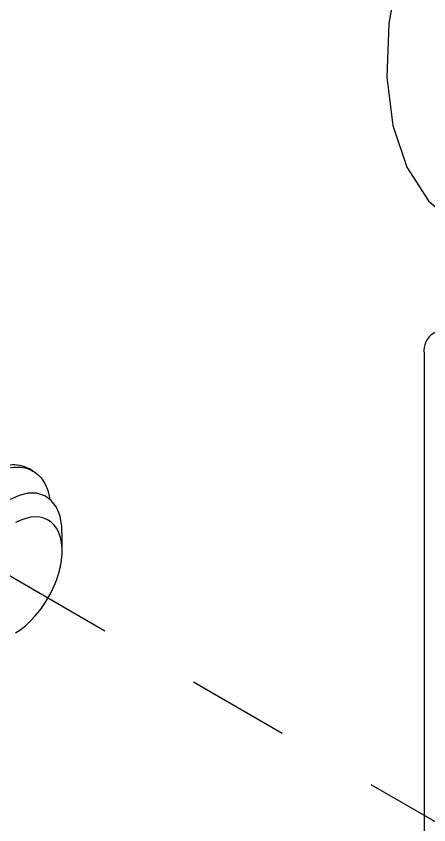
# Model space of a CAD drawing. Extents: x 0 to 17.5, y -9 to 0.
# Drawn here: x 9.351 to 9.856, y -5.951 to -4.963 of the extents above; entities that cross this region are included whole.
import ezdxf

# ---------------------------------------------------------------- set-up
doc = ezdxf.new("R2010")
doc.units = 0
doc.header["$LTSCALE"] = 0.5
doc.header["$MEASUREMENT"] = 0
doc.linetypes.add('CENTER', pattern=[2, 1.25, -0.25, 0.25, -0.25])
for name, color, linetype in [('Centerline', 210, 'CENTER'), ('Dimension', 10, 'CONTINUOUS'), ('Hardware', 242, 'CONTINUOUS'), ('Housing', 150, 'CONTINUOUS'), ('WallMount Bracket', 190, 'CONTINUOUS')]:
    doc.layers.add(name, color=color, linetype=linetype)

msp = doc.modelspace()

# ---------------------------------------------------------------- linework, layer by layer
at = {"layer": 'Centerline', "transparency": 16777216}
msp.add_line((8.91864, -5.40123), (11.91144, -7.12913), dxfattribs=at)
at = {"layer": 'Dimension', "transparency": 16777216}
msp.add_open_spline([(6.74732, -2.41687), (8.26517, -3.16737), (8.15619, -4.8571), (8.04722, -6.54684), (9.56506, -7.29734)], degree=3, dxfattribs=at)
at = {"layer": 'Hardware', "linetype": 'Continuous', "lineweight": 25, "transparency": 16777216}
for p, q in [((9.37188, -5.51858), (9.36746, -5.51603)), ((9.40747, -5.61615), (9.40747, -5.5939))]:
    msp.add_line(p, q, dxfattribs=at)
at = {"layer": 'Hardware', "linetype": 'Continuous', "lineweight": 25, "transparency": 16777216, "flags": 128}
for points in [[(9.40718, -5.5939), (9.40718, -5.58654), (9.40492, -5.57364), (9.40051, -5.56279), (9.39425, -5.55456), (9.38626, -5.54881), (9.37674, -5.54581), (9.36602, -5.54569), (9.35486, -5.54836), (9.3432, -5.55365), (9.3314, -5.56144), (9.31985, -5.57155), (9.3092, -5.58343), (9.29945, -5.59692), (9.291, -5.61144), (9.284, -5.62678), (9.27882, -5.64228), (9.27548, -5.6577), (9.27413, -5.6722), (9.27469, -5.68579), (9.27655, -5.69567), (9.27968, -5.70452), (9.27968, -5.70452)], [(9.35072, -5.71621), (9.35691, -5.71207), (9.36301, -5.70722), (9.36895, -5.70173), (9.37466, -5.69564), (9.38009, -5.68903), (9.38517, -5.68198), (9.38984, -5.67457), (9.39405, -5.66687), (9.39775, -5.65898), (9.4009, -5.65099), (9.40347, -5.64298), (9.40542, -5.63505), (9.40673, -5.62729), (9.40739, -5.61978), (9.40739, -5.61262), (9.40673, -5.60587), (9.40542, -5.59962), (9.40347, -5.59394), (9.4009, -5.5889), (9.39775, -5.58454), (9.39405, -5.58092), (9.38984, -5.57809), (9.38517, -5.57606), (9.38009, -5.57487), (9.37466, -5.57453), (9.36895, -5.57505), (9.36301, -5.57641), (9.35691, -5.5786), (9.35072, -5.5816)]]:
    msp.add_lwpolyline(points, dxfattribs=at)
at = {"layer": 'Hardware', "linetype": 'Continuous', "lineweight": 25, "transparency": 16777216}
for points, knots in [([(9.36746, -5.51603), (9.36437, -5.51458), (9.35812, -5.51165), (9.34706, -5.51075), (9.33502, -5.51251), (9.32234, -5.51714), (9.3094, -5.52435), (9.29644, -5.53405), (9.28377, -5.54614), (9.27172, -5.56036), (9.26073, -5.57619), (9.25147, -5.59242), (9.24394, -5.60866), (9.23804, -5.62469), (9.23359, -5.64097), (9.23071, -5.65703), (9.2296, -5.67106), (9.22966, -5.68511), (9.23096, -5.69346), (9.23175, -5.69857)], [0, 0, 0, 0, 0.061672, 0.12462, 0.187968, 0.250915, 0.312693, 0.374471, 0.437419, 0.500767, 0.563715, 0.625492, 0.679344, 0.734159, 0.789433, 0.844635, 0.899237, 0.938382, 1, 1, 1, 1]), ([(9.2477, -5.61344), (9.25027, -5.60752), (9.25541, -5.59565), (9.26517, -5.57875), (9.27613, -5.56291), (9.28819, -5.54869), (9.30086, -5.5366), (9.31381, -5.5269), (9.32676, -5.51969), (9.33944, -5.51507), (9.35149, -5.51326), (9.36248, -5.51432), (9.37214, -5.51816), (9.38031, -5.5246), (9.38664, -5.53366), (9.39073, -5.54323), (9.39179, -5.55043), (9.39218, -5.55307)], [0, 0, 0, 0, 0.0675653, 0.1353056, 0.2043288, 0.2737907, 0.3428139, 0.4105543, 0.4782946, 0.5473178, 0.6167797, 0.6858029, 0.7535432, 0.8212835, 0.8903068, 0.9597687, 1, 1, 1, 1])]:
    msp.add_open_spline(points, degree=3, knots=knots, dxfattribs=at)
at = {"layer": 'Housing', "linetype": 'Continuous', "lineweight": 25, "transparency": 16777216, "flags": 128}
msp.add_lwpolyline([(9.87156, -4.76003), (9.84103, -4.83107), (9.81924, -4.90251), (9.80691, -4.97203), (9.80442, -5.03741), (9.81186, -5.09654), (9.82899, -5.14753), (9.85526, -5.18873), (9.88982, -5.21883)], dxfattribs=at)
at = {"layer": 'WallMount Bracket', "linetype": 'Continuous', "lineweight": 25, "transparency": 16777216}
msp.add_line((9.84993, -5.37529), (9.84993, -7.1216), dxfattribs=at)
msp.add_arc((9.87399, -5.37138), 0.02437, 50.81497, 189.22027, dxfattribs=at)

doc.saveas('drawing.dxf')
